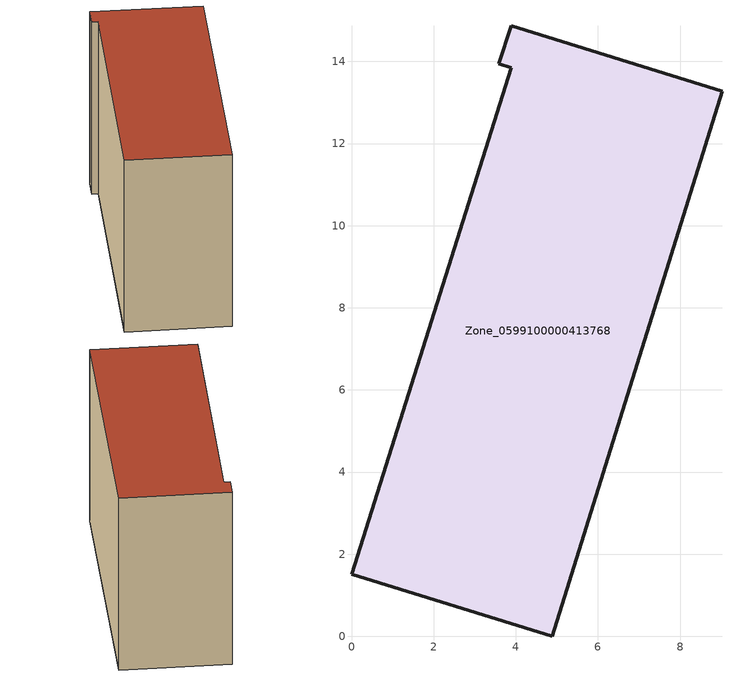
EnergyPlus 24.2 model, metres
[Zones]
Zone_0599100000413768
 floor ground (C_G): 3.88,14.87 9.02,13.27 4.88,0 0,1.51 3.89,13.85 3.59,13.95 z0
 wall outside (C_F): 9.02,13.27 3.88,14.87 3.59,13.95 3.89,13.85 0,1.51 4.88,0 9.02,13.27 z0:9.41
 roof outside (C_R): 4.88,0 9.02,13.27 3.88,14.87 3.59,13.95 3.89,13.85 0,1.51 z9.41
[BUILDING]
Pand.0599100000413768: North Axis=0; Terrain=City; Loads Convergence Tolerance Value=0.04; Temperature Convergence Tolerance Value=0.4; Solar Distribution=FullExterior; Maximum Number of Warmup Days=25; Minimum Number of Warmup Days=1
[Site:Location]
Rotterdam.The.Hague.AP_ZH_NLD Design_Conditions: Latitude=51.96; Longitude=4.45; Time Zone=1; Elevation=-4.5
[SITE:GROUNDTEMPERATURE:BUILDINGSURFACE]
18, 18, 18, 18, 18, 18, 18, 18, 18, 18, 18, 18
[MATERIAL] Thermal Absorptance=0.9; Solar Absorptance=0.7; Visible Absorptance=0.7
Name | Roughness | Thickness | Conductivity | Density | Specific Heat
G.TI.2006-2014 | MediumSmooth | 0.15 | 0.06 | 540 | 1210
F.TI.2006-2014 | Rough | 0.3 | 0.12 | 1920 | 840
R.TI.2006-2014 | MediumRough | 0.2 | 0.08 | 1500 | 1000
[CONSTRUCTION]
C_G: G.TI.2006-2014
C_F: F.TI.2006-2014
C_R: R.TI.2006-2014
[ZONE]
Zone_0599100000413768: Type=1; Multiplier=1; Ceiling Height=Autocalculate; Volume=Autocalculate; Floor Area=autocalculate; Part of Total Floor Area=Yes
[ZONEINFILTRATION:DESIGNFLOWRATE]
Infil_Zone_0599100000413768: Zone or ZoneList or Space or SpaceList=Zone_0599100000413768; Schedule=AlwaysOn; Design Flow Rate Calculation Method=Flow/Area; Flow Rate per Floor Area=0.0015; Constant Term Coefficient=1; Temperature Term Coefficient=0; Velocity Term Coefficient=0; Velocity Squared Term Coefficient=0
[HVACTEMPLATE:ZONE:IDEALLOADSAIRSYSTEM]
Zone_0599100000413768: Maximum Heating Supply Air Temperature=50; Minimum Cooling Supply Air Temperature=13; Maximum Heating Supply Air Humidity Ratio=0.0156; Minimum Cooling Supply Air Humidity Ratio=0.0077; Heating Limit=NoLimit; Cooling Limit=NoLimit; Dehumidification Control Type=ConstantSensibleHeatRatio; Cooling Sensible Heat Ratio=0.7; Dehumidification Setpoint=60; Humidification Control Type=None; Humidification Setpoint=30; Outdoor Air Method=None; Outdoor Air Flow Rate per Person=0.00944; Outdoor Air Flow Rate per Zone Floor Area=0; Outdoor Air Flow Rate per Zone=0; Demand Controlled Ventilation Type=None; Outdoor Air Economizer Type=NoEconomizer; Heat Recovery Type=None; Sensible Heat Recovery Effectiveness=0.7; Latent Heat Recovery Effectiveness=0.65
[ZONECONTROL:THERMOSTAT]
ThermostatControl_Zone_0599100000413768: Zone or ZoneList=Zone_0599100000413768; Control Type Schedule=DualSetpointControlType; Control 1=Thermostat_Zone_0599100000413768; Temperature Difference Between Cutout And Setpoint=0
[THERMOSTATSETPOINT:DUALSETPOINT]
Thermostat_Zone_0599100000413768: Heating Setpoint Temperature Schedule=HeatingSetpoint_Zone_0599100000413768; Cooling Setpoint Temperature Schedule=CoolingSetpoint_Zone_0599100000413768
[SCHEDULE:COMPACT]
HeatingSetpoint_Zone_0599100000413768: Through: 12/31, For: AllDays, Until: 24:00, 21
CoolingSetpoint_Zone_0599100000413768: Through: 12/31, For: AllDays, Until: 24:00, 24
DualSetpointControlType: Through: 12/31, For: AllDays, Until: 24:00, 4
AlwaysOn: Through: 12/31, For: AllDays, Until: 24:00, 1
